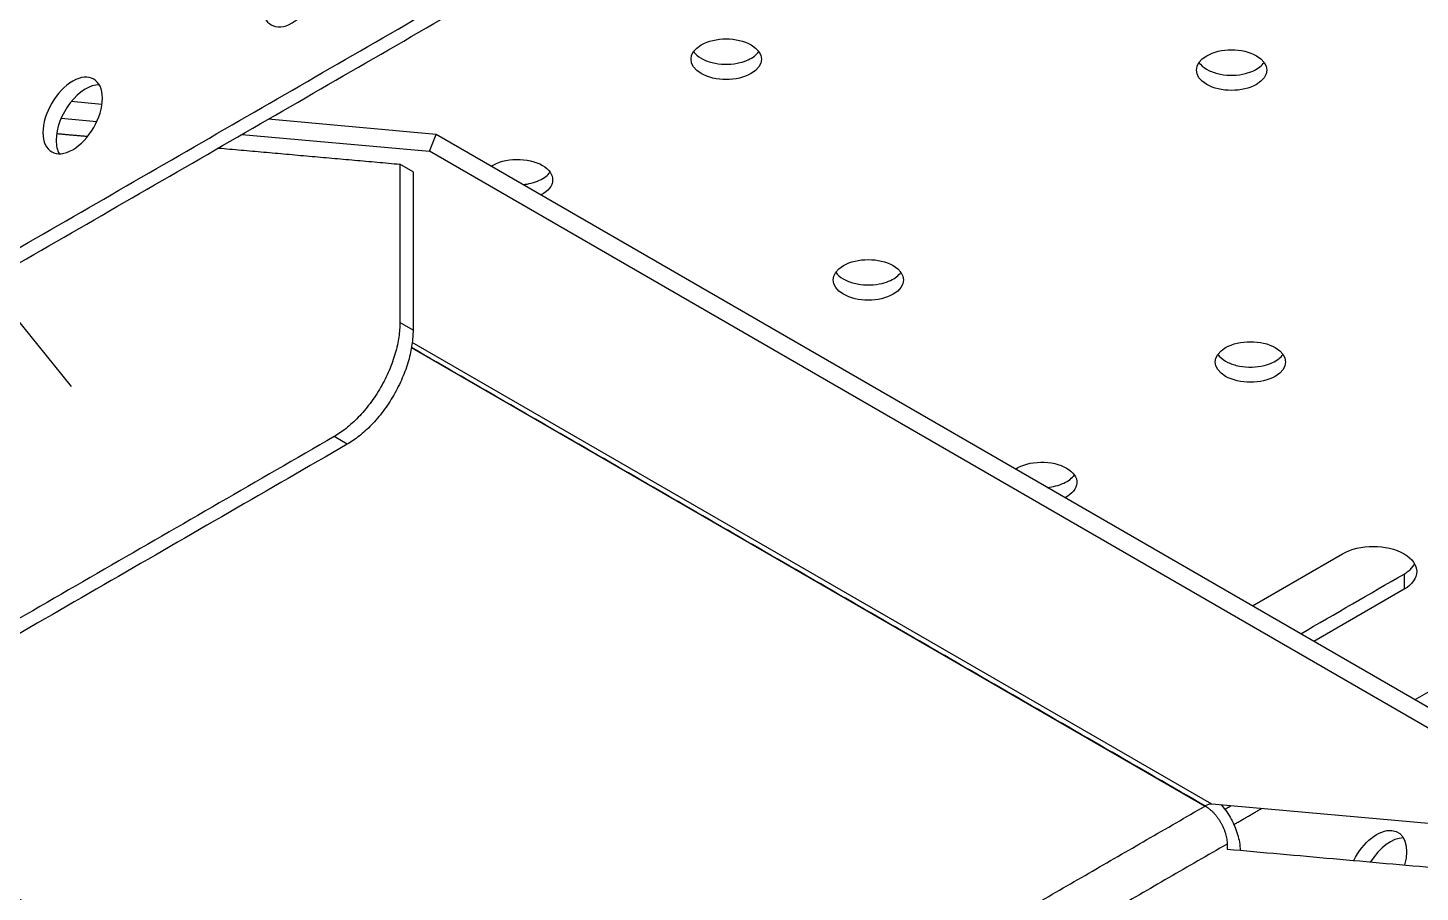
# Model space of a CAD drawing. Header units: millimetres. Extents: x 0 to 8410, y 0 to 5940.
# Drawn here: x 1125.6 to 1522.6, y 5025.3 to 5271.7 of the extents above; entities that cross this region are included whole.
import ezdxf

# ---------------------------------------------------------------- set-up
doc = ezdxf.new("R2010")
doc.units = ezdxf.units.MM
doc.header["$LTSCALE"] = 5
for name, color, linetype in [('DP_TUBOS', 7, 'Continuous'), ('EL4', 4, 'Continuous'), ('EL7', 6, 'Continuous')]:
    doc.layers.add(name, color=color, linetype=linetype)

msp = doc.modelspace()

# ---------------------------------------------------------------- linework, layer by layer
at = {"layer": 'DP_TUBOS'}
msp.add_line((1058.77, 5267.7), (1137.9, 5169.44), dxfattribs=at)
at = {"layer": 'EL4', "extrusion": (0.707107, 0.408248, 0.57735)}
for p, q in [((1146.72, 5249.9), (1137.98, 5250.68)), ((1135.1, 5245.93), (1145.26, 5245.02)), ((1242, 5241.35), (1194.13, 5245.65)), ((1186.63, 5241.32), (1240.15, 5236.53)), ((1240.15, 5236.53), (1242, 5241.35)), ((1582.62, 5044.69), (1242, 5241.35)), ((1580.77, 5039.87), (1240.15, 5236.53)), ((1235.45, 5230.68), (1231.69, 5232.85)), ((1235.45, 5185.54), (1231.69, 5187.7)), ((1463.21, 5050.4), (1235.22, 5182.03)), ((1235, 5180.55), (1461.33, 5049.88)), ((1216.66, 5153), (1212.91, 5155.17)), ((1474.81, 5106.94), (1500.52, 5121.78)), ((1518.05, 5116), (1518.05, 5111.66)), ((1518.05, 5111.66), (1492.34, 5096.82)), ((1580.77, 5039.87), (1463.21, 5050.4))]:
    msp.add_line(p, q, dxfattribs=at)
at = {"layer": 'EL4', "extrusion": (-6.09555e-17, 1.31341e-16, -1)}
msp.add_ellipse((1201, 5282.9), major_axis=(-5.99, -10.37), ratio=0.57735, start_param=-5.497787, end_param=0.785398, dxfattribs=at)
at = {"layer": 'EL4', "extrusion": (-2.77556e-17, -2.42363e-16, -1)}
for centre in [(1324.74, 5262.78), (1468.86, 5259.67), (1365.27, 5199.86), (1474.24, 5176.46)]:
    msp.add_ellipse(centre, major_axis=(-10.03, 0), ratio=0.57735, start_param=-3.926991, end_param=2.356194, dxfattribs=at)
at = {"layer": 'EL4', "extrusion": (-3.69184e-17, 1.17463e-16, -1)}
msp.add_ellipse((1138.38, 5246.74), major_axis=(-5.99, -10.37), ratio=0.57735, start_param=-5.497787, end_param=0.785398, dxfattribs=at)
at = {"layer": 'EL4'}
for centre, major_axis, start_param, end_param in [((1142.14, 5244.57), (5.99, 10.37), 0.319198, 2.356194), ((1142.14, 5244.57), (-5.99, -10.37), -0.785398, -0.319198), ((1461.34, 5045.51), (2.68, 4.64), 0.267439, 0.786983), ((1514.07, 5029.84), (5.99, 10.37), 0.319198, 1.508375)]:
    msp.add_ellipse(centre, major_axis=major_axis, ratio=0.57735, start_param=start_param, end_param=end_param, dxfattribs=at)
at = {"layer": 'EL4', "extrusion": (2.77556e-17, -3.53385e-16, -1)}
msp.add_ellipse((1265.23, 5228.42), major_axis=(10.03, 0), ratio=0.57735, start_param=-2.414337, end_param=-0.785398, dxfattribs=at)
at = {"layer": 'EL4', "extrusion": (-2.77556e-17, -2.70119e-16, -1)}
msp.add_ellipse((1265.23, 5228.42), major_axis=(10.03, 0), ratio=0.57735, start_param=-0.785398, end_param=0.843541, dxfattribs=at)
at = {"layer": 'EL4', "extrusion": (8.32667e-17, -1.86852e-16, -1)}
msp.add_ellipse((1414.73, 5142.1), major_axis=(10.03, 0), ratio=0.57735, start_param=-2.414337, end_param=-0.785398, dxfattribs=at)
at = {"layer": 'EL4', "extrusion": (1.38778e-16, -2.97874e-16, -1)}
msp.add_ellipse((1414.73, 5142.1), major_axis=(10.03, 0), ratio=0.57735, start_param=-0.785398, end_param=0.843541, dxfattribs=at)
at = {"layer": 'EL4', "extrusion": (1.38778e-16, -5.19919e-16, -1)}
msp.add_ellipse((1509.28, 5116.72), major_axis=(12.4, 0), ratio=0.57735, start_param=-2.356194, end_param=0.785398, dxfattribs=at)
at = {"layer": 'EL4', "extrusion": (-4.80741e-17, -6.83926e-17, -1)}
msp.add_ellipse((1510.31, 5032.01), major_axis=(5.99, 10.37), ratio=0.57735, start_param=-1.675887, end_param=1.15209, dxfattribs=at)
at = {"layer": 'EL4'}
for points, degree in [([(1489.05, 5485.34), (1297.05, 5374.48), (1105.04, 5263.63), (913.04, 5152.78)], 3), ([(925.57, 5094.93), (1476.52, 5413.03)], 1), ([(929.32, 5092.76), (1480.28, 5410.86)], 1), ([(1858.47, 5274.94), (1521.15, 5080.19)], 1), ([(1133.82, 5241.58), (1142.67, 5240.79)], 1), ([(1179.95, 5237.46), (1231.69, 5232.85)], 1), ([(1231.69, 5232.85), (1231.69, 5187.7)], 1), ([(1235.45, 5230.68), (1235.45, 5185.54)], 1), ([(1461.33, 5049.88), (1235, 5180.55)], 1), ([(1212.91, 5155.17), (951.03, 5003.97)], 1), ([(1216.66, 5153), (947.34, 4997.5)], 1), ([(1488.59, 5098.99), (1498.41, 5104.66), (1508.23, 5110.33), (1518.05, 5116)], 3), ([(1055.12, 5059.73), (1189.56, 4982.11)], 1), ([(1057.62, 5061.18), (1196.08, 4981.24)], 1), ([(1328.52, 4973.21), (1461.33, 5049.88)], 1), ([(1468.69, 5049.9), (1466.99, 5048.92)], 1), ([(1469.52, 5044.6), (1477.37, 5049.13)], 1), ([(1467.59, 5039.04), (1334.21, 4962.03)], 1), ([(1467.59, 5039.04), (1467.59, 5037.58)], 1), ([(1467.59, 5037.58), (1588.59, 5026.79)], 1)]:
    msp.add_open_spline(points, degree=degree, dxfattribs=at)
for points, knots in [([(1315.44, 5264.95), (1315.56, 5264.77), (1315.7, 5264.59), (1316.47, 5263.75), (1317.31, 5263.16), (1319.28, 5262.2), (1320.4, 5261.85), (1322.75, 5261.4), (1323.97, 5261.3), (1326.4, 5261.36), (1327.58, 5261.52), (1329.53, 5262), (1330.33, 5262.28), (1331.71, 5262.92), (1332.3, 5263.28), (1333.31, 5264.07), (1333.72, 5264.5), (1334.04, 5264.95)], [-17.987219, -17.987219, -17.987219, -17.987219, -17.421382, -17.421382, -15.19309, -15.19309, -13.05663, -13.05663, -10.987848, -10.987848, -8.951625, -8.951625, -7.387255, -7.387255, -5.944557, -5.944557, -4.511934, -4.511934, -4.511934, -4.511934]), ([(1459.56, 5261.84), (1459.68, 5261.66), (1459.82, 5261.49), (1460.59, 5260.64), (1461.42, 5260.05), (1463.4, 5259.09), (1464.52, 5258.74), (1466.87, 5258.29), (1468.09, 5258.19), (1470.51, 5258.26), (1471.7, 5258.41), (1473.65, 5258.89), (1474.44, 5259.17), (1475.83, 5259.81), (1476.42, 5260.17), (1477.43, 5260.96), (1477.84, 5261.39), (1478.16, 5261.84)], [-17.987219, -17.987219, -17.987219, -17.987219, -17.421382, -17.421382, -15.19309, -15.19309, -13.05663, -13.05663, -10.987848, -10.987848, -8.951625, -8.951625, -7.387255, -7.387255, -5.944557, -5.944557, -4.511934, -4.511934, -4.511934, -4.511934]), ([(1266.79, 5227.04), (1267.61, 5227.11), (1268.41, 5227.25), (1270.02, 5227.64), (1270.81, 5227.92), (1272.19, 5228.56), (1272.79, 5228.92), (1273.79, 5229.71), (1274.21, 5230.14), (1274.53, 5230.59)], [-10.355346, -10.355346, -10.355346, -10.355346, -8.951625, -8.951625, -7.387255, -7.387255, -5.944557, -5.944557, -4.511934, -4.511934, -4.511934, -4.511934]), ([(1355.97, 5202.03), (1356.09, 5201.85), (1356.24, 5201.68), (1357, 5200.84), (1357.84, 5200.24), (1359.82, 5199.29), (1360.93, 5198.93), (1363.29, 5198.48), (1364.51, 5198.39), (1366.93, 5198.45), (1368.11, 5198.6), (1370.06, 5199.09), (1370.86, 5199.36), (1372.24, 5200.01), (1372.83, 5200.36), (1373.84, 5201.15), (1374.25, 5201.58), (1374.57, 5202.03)], [-17.987219, -17.987219, -17.987219, -17.987219, -17.421382, -17.421382, -15.19309, -15.19309, -13.05663, -13.05663, -10.987848, -10.987848, -8.951625, -8.951625, -7.387255, -7.387255, -5.944557, -5.944557, -4.511934, -4.511934, -4.511934, -4.511934]), ([(1464.94, 5178.63), (1465.07, 5178.45), (1465.21, 5178.28), (1465.97, 5177.44), (1466.81, 5176.84), (1468.79, 5175.89), (1469.9, 5175.53), (1472.26, 5175.08), (1473.48, 5174.98), (1475.9, 5175.05), (1477.08, 5175.2), (1479.03, 5175.69), (1479.83, 5175.96), (1481.21, 5176.61), (1481.8, 5176.96), (1482.81, 5177.75), (1483.22, 5178.18), (1483.54, 5178.63)], [-17.987219, -17.987219, -17.987219, -17.987219, -17.421382, -17.421382, -15.19309, -15.19309, -13.05663, -13.05663, -10.987848, -10.987848, -8.951625, -8.951625, -7.387255, -7.387255, -5.944557, -5.944557, -4.511934, -4.511934, -4.511934, -4.511934]), ([(1416.3, 5140.72), (1417.11, 5140.8), (1417.91, 5140.93), (1419.52, 5141.33), (1420.32, 5141.6), (1421.7, 5142.25), (1422.29, 5142.6), (1423.3, 5143.39), (1423.71, 5143.82), (1424.03, 5144.27)], [-10.355346, -10.355346, -10.355346, -10.355346, -8.951625, -8.951625, -7.387255, -7.387255, -5.944557, -5.944557, -4.511934, -4.511934, -4.511934, -4.511934]), ([(1518.05, 5116), (1518.49, 5116.25), (1518.9, 5116.52), (1519.97, 5117.36), (1520.53, 5117.97), (1520.99, 5118.7), (1521.04, 5118.79), (1521.1, 5118.89)], [-19.063097, -19.063097, -19.063097, -19.063097, -18.006079, -18.006079, -16.005748, -16.005748, -15.715355, -15.715355, -15.715355, -15.715355]), ([(1466.04, 5050.14), (1466.55, 5049.54), (1467.03, 5048.89), (1467.49, 5048.21), (1468.39, 5046.89), (1469.17, 5045.44), (1469.78, 5043.99), (1470.41, 5042.47), (1470.85, 5040.97), (1471.1, 5039.58), (1471.24, 5038.76), (1471.32, 5037.97), (1471.34, 5037.25)], [-0.282599, -0.282599, -0.282599, -0.282599, -0.116456, -0.116456, -0.116456, 0.207894, 0.207894, 0.207894, 0.546521, 0.546521, 0.546521, 0.74945, 0.74945, 0.74945, 0.74945])]:
    msp.add_open_spline(points, degree=3, knots=knots, dxfattribs=at)
for points, weights in [([(1231.69, 5187.7), (1231.69, 5166.01), (1212.91, 5155.17)], [1, 0.707140447716, 1]), ([(1235.45, 5185.54), (1235.45, 5163.84), (1216.66, 5153)], [1, 0.707140447716, 1]), ([(1461.33, 5049.88), (1467.59, 5046.27), (1467.59, 5039.04)], [1, 0.707106781187, 1])]:
    msp.add_rational_spline(points, weights, degree=2, dxfattribs=at)
at = {"layer": 'EL7'}
for points, knots in [([(2062.66, 4989.16), (2065.92, 4991.04), (2069.33, 4992.6), (2077.34, 4995.49), (2082.01, 4996.66), (2093.44, 4998.64), (2100.29, 4999.1), (2112.12, 4999.23), (2117.18, 4999.06), (2127.02, 4998.55), (2131.77, 4998.21), (2139.56, 4997.78), (2142.74, 4997.65), (2148.16, 4997.72), (2150.47, 4997.85), (2154.26, 4998.52), (2155.78, 4998.91), (2158.74, 5000.21), (2160.22, 5001.13), (2163.04, 5004.05), (2164.1, 5006.21), (2164.98, 5010.64), (2164.74, 5012.84), (2163.7, 5016.98), (2162.84, 5018.97), (2160.01, 5024.25), (2157.65, 5027.58), (2151.35, 5035.24), (2147.22, 5039.61), (2136.69, 5049.74), (2130, 5055.58), (2118.04, 5065.2), (2113.24, 5068.89), (2102.77, 5076.58), (2097.07, 5080.58), (2085.06, 5088.6), (2078.74, 5092.62), (2065.93, 5100.34), (2059.46, 5104.04), (2046.86, 5110.81), (2040.74, 5113.91), (2029.18, 5119.37), (2023.75, 5121.77), (2013.64, 5125.91), (2008.97, 5127.69), (1996.33, 5132.09), (1988.41, 5134.4), (1974.91, 5137.39), (1969.23, 5138.35), (1959.24, 5139.37), (1954.88, 5139.57), (1946.67, 5139.46), (1942.81, 5139.18), (1935.11, 5138.21), (1931.29, 5137.49), (1923.48, 5135.54), (1919.52, 5134.28), (1911.2, 5131.07), (1906.89, 5129.04), (1897.52, 5123.92), (1892.54, 5120.67), (1881.1, 5112.17), (1874.82, 5106.63), (1863.68, 5095.61), (1858.74, 5090.26), (1845.5, 5075.04), (1837.43, 5064.81), (1823.39, 5047.02), (1817.41, 5039.44), (1805.07, 5024.6), (1798.68, 5017.39), (1783.81, 5001.95), (1775.25, 4993.88), (1757.46, 4978.5), (1748.23, 4971.21), (1728.7, 4956.99), (1718.38, 4950.09), (1695.95, 4936.2), (1683.78, 4929.28), (1656.04, 4914.59), (1640.32, 4906.97), (1600.04, 4888.6), (1575.02, 4878.21), (1531.26, 4860.41), (1512.76, 4853), (1475.48, 4837.72), (1456.7, 4829.86), (1423.25, 4815.04), (1408.59, 4808.28), (1372.54, 4790.63), (1351.29, 4779.09), (1322.84, 4763.96), (1315.45, 4760.06), (1308.08, 4756.28)], [0, 0, 0, 0, 8.770184, 8.770184, 19.9, 19.9, 35.50445, 35.50445, 47.536359, 47.536359, 60.065452, 60.065452, 69.831766, 69.831766, 78.035446, 78.035446, 83.58874, 83.58874, 88.703758, 88.703758, 94.993418, 94.993418, 102.179976, 102.179976, 109.760889, 109.760889, 122.107216, 122.107216, 136.417507, 136.417507, 153.596556, 153.596556, 164.055714, 164.055714, 175.339608, 175.339608, 187.004061, 187.004061, 198.391819, 198.391819, 208.880619, 208.880619, 218.130664, 218.130664, 226.112901, 226.112901, 239.841104, 239.841104, 250.075099, 250.075099, 258.280113, 258.280113, 265.944744, 265.944744, 273.924732, 273.924732, 282.684603, 282.684603, 292.878011, 292.878011, 305.635169, 305.635169, 323.385882, 323.385882, 338.484123, 338.484123, 364.88463, 364.88463, 384.539958, 384.539958, 404.779779, 404.779779, 429.942066, 429.942066, 455.299017, 455.299017, 482.00471, 482.00471, 511.812268, 511.812268, 548.31426, 548.31426, 603.285502, 603.285502, 642.596157, 642.596157, 681.906812, 681.906812, 712.512791, 712.512791, 757.39211, 757.39211, 773.179826, 773.179826, 773.179826, 773.179826]), ([(2163.77, 5005.88), (2164.11, 5006.67), (2164.25, 5007.59), (2164.19, 5008.61), (2164.09, 5010.34), (2163.44, 5012.37), (2162.29, 5014.65), (2161.23, 5016.78), (2159.73, 5019.12), (2157.86, 5021.64), (2154.4, 5026.29), (2149.65, 5031.53), (2143.88, 5037.13), (2138.86, 5042), (2133.06, 5047.16), (2126.64, 5052.44), (2115.6, 5061.54), (2102.72, 5071.04), (2088.78, 5080.22), (2078.41, 5087.05), (2067.45, 5093.7), (2056.2, 5099.87), (2047.84, 5104.45), (2039.31, 5108.78), (2030.73, 5112.7), (2024.36, 5115.62), (2017.96, 5118.33), (2011.58, 5120.76), (2008.17, 5122.06), (2004.76, 5123.29), (2001.37, 5124.43), (1997.52, 5125.73), (1993.69, 5126.91), (1989.88, 5127.97), (1984.29, 5129.53), (1978.75, 5130.82), (1973.29, 5131.8), (1967.97, 5132.75), (1962.73, 5133.41), (1957.6, 5133.73), (1952.58, 5134.03), (1947.71, 5134), (1942.99, 5133.66), (1938.59, 5133.34), (1934.33, 5132.76), (1930.22, 5131.92), (1926.37, 5131.15), (1922.65, 5130.16), (1919.06, 5128.98), (1912.41, 5126.81), (1906.18, 5124), (1900.27, 5120.68), (1895.13, 5117.8), (1890.23, 5114.53), (1885.52, 5110.96), (1877.42, 5104.82), (1869.86, 5097.77), (1862.62, 5090.15), (1857.23, 5084.48), (1852.02, 5078.49), (1846.89, 5072.33), (1839.35, 5063.27), (1832.01, 5053.84), (1824.61, 5044.49), (1817.38, 5035.36), (1810.11, 5026.31), (1802.57, 5017.75), (1789.05, 5002.41), (1774.59, 4988.56), (1759.31, 4975.88), (1746.02, 4964.84), (1732.1, 4954.69), (1717.66, 4945.24), (1692.81, 4928.99), (1666.38, 4914.79), (1638.79, 4901.65), (1618.27, 4891.87), (1597.11, 4882.68), (1575.5, 4873.67), (1543.73, 4860.43), (1510.99, 4847.58), (1477.9, 4833.83), (1445.62, 4820.41), (1413.01, 4806.13), (1380.7, 4789.79), (1364.62, 4781.66), (1348.7, 4773.06), (1332.87, 4764.62), (1324.59, 4760.2), (1316.32, 4755.82), (1308.08, 4751.58)], [92.564591, 92.564591, 92.564591, 92.564591, 98.556981, 98.556981, 98.556981, 108.696695, 108.696695, 108.696695, 118.171142, 118.171142, 118.171142, 135.663145, 135.663145, 135.663145, 150.887545, 150.887545, 150.887545, 177.069273, 177.069273, 177.069273, 196.544696, 196.544696, 196.544696, 211.031597, 211.031597, 211.031597, 221.807757, 221.807757, 221.807757, 227.573256, 227.573256, 227.573256, 234.112362, 234.112362, 234.112362, 243.72327, 243.72327, 243.72327, 253.102229, 253.102229, 253.102229, 262.29887, 262.29887, 262.29887, 270.89212, 270.89212, 270.89212, 278.921567, 278.921567, 278.921567, 293.745767, 293.745767, 293.745767, 306.648209, 306.648209, 306.648209, 328.836817, 328.836817, 328.836817, 345.341935, 345.341935, 345.341935, 369.600477, 369.600477, 369.600477, 393.273564, 393.273564, 393.273564, 435.734728, 435.734728, 435.734728, 472.691373, 472.691373, 472.691373, 536.24651, 536.24651, 536.24651, 583.522349, 583.522349, 583.522349, 653.006429, 653.006429, 653.006429, 720.813582, 720.813582, 720.813582, 754.559742, 754.559742, 754.559742, 772.228105, 772.228105, 772.228105, 772.228105]), ([(2150.21, 5010.84), (2150.2, 5010.84), (2150.11, 5011.61), (2149.2, 5013.66), (2148.63, 5014.72), (2146.89, 5017.49), (2145.59, 5019.29), (2141.93, 5023.82), (2139.38, 5026.67), (2132.54, 5033.66), (2127.96, 5037.95), (2116.15, 5048.18), (2108.55, 5054.26), (2095.18, 5064.11), (2089.85, 5067.87), (2078.52, 5075.5), (2072.49, 5079.36), (2060.2, 5086.83), (2053.94, 5090.44), (2041.71, 5097.08), (2035.75, 5100.14), (2024.5, 5105.51), (2019.21, 5107.88), (2009.45, 5111.92), (2004.96, 5113.65), (1992.96, 5117.89), (1985.54, 5120.08), (1973.25, 5122.88), (1968.25, 5123.76), (1959.72, 5124.72), (1956.13, 5124.94), (1949.49, 5124.99), (1946.41, 5124.84), (1940.3, 5124.25), (1937.28, 5123.79), (1931.06, 5122.5), (1927.89, 5121.64), (1921.12, 5119.39), (1917.56, 5117.93), (1909.64, 5114.1), (1905.34, 5111.6), (1895.25, 5104.81), (1889.57, 5100.2), (1879.43, 5090.86), (1874.92, 5086.27), (1863.26, 5073.54), (1856.21, 5064.98), (1843.2, 5048.68), (1837.24, 5041.02), (1821.99, 5021.98), (1812.46, 5010.71), (1793.91, 4991.46), (1785.08, 4983.14), (1766.7, 4967.25), (1757.12, 4959.68), (1736.81, 4944.89), (1726.05, 4937.71), (1702.6, 4923.21), (1689.84, 4915.99), (1660.61, 4900.59), (1644, 4892.6), (1600.52, 4872.93), (1573.21, 4861.72), (1527.13, 4843.06), (1508.6, 4835.62), (1471.41, 4820.24), (1452.74, 4812.31), (1421.23, 4798.08), (1408.36, 4792.03), (1375.45, 4775.7), (1355.44, 4764.8), (1326.26, 4749.3), (1317.19, 4744.54), (1308.08, 4739.95)], [98.116949, 98.116949, 98.116949, 98.116949, 106.919211, 106.919211, 113.147541, 113.147541, 121.251651, 121.251651, 131.847867, 131.847867, 145.689244, 145.689244, 163.577375, 163.577375, 174.518484, 174.518484, 186.027378, 186.027378, 197.436939, 197.436939, 208.053793, 208.053793, 217.444033, 217.444033, 225.51492, 225.51492, 239.271439, 239.271439, 249.215847, 249.215847, 256.927577, 256.927577, 263.942163, 263.942163, 271.229317, 271.229317, 279.294271, 279.294271, 288.838154, 288.838154, 301.023847, 301.023847, 318.174877, 318.174877, 332.458683, 332.458683, 355.714025, 355.714025, 375.369353, 375.369353, 404.903082, 404.903082, 429.881264, 429.881264, 455.308423, 455.308423, 482.346477, 482.346477, 512.833281, 512.833281, 550.722307, 550.722307, 610.077639, 610.077639, 649.388294, 649.388294, 688.698949, 688.698949, 715.935873, 715.935873, 758.634277, 758.634277, 777.862204, 777.862204, 777.862204, 777.862204])]:
    msp.add_open_spline(points, degree=3, knots=knots, dxfattribs=at)

doc.saveas('drawing.dxf')
